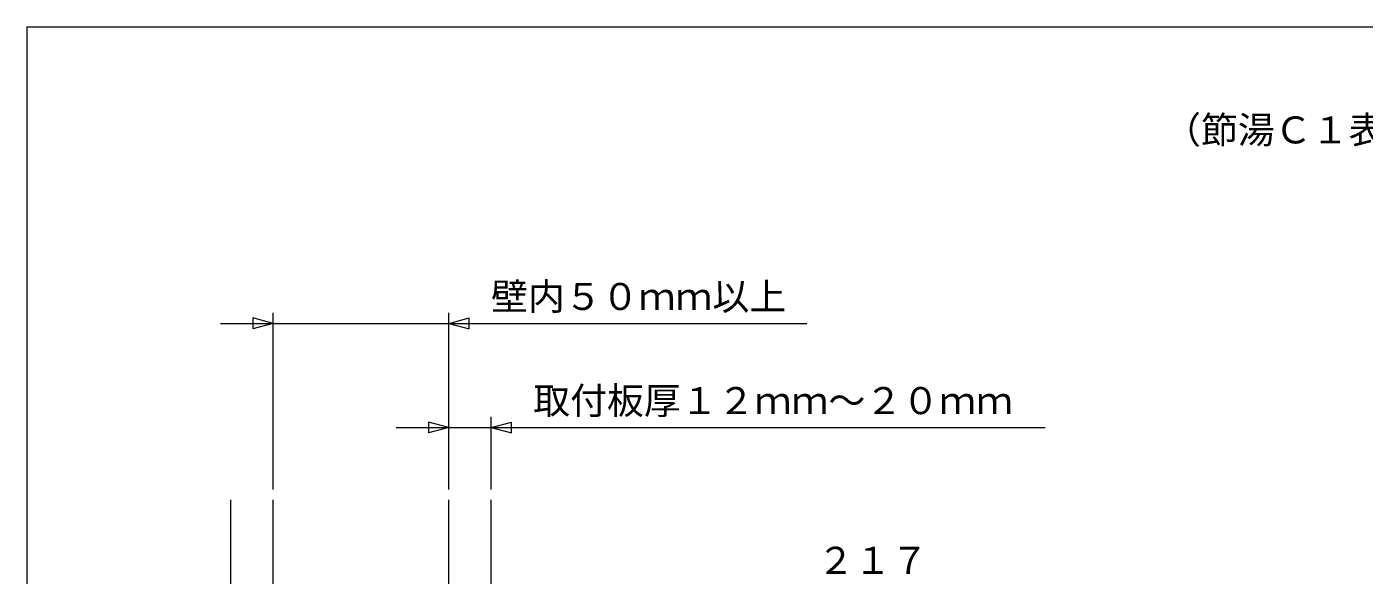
# Model space of a CAD drawing. Units: millimetres, scale not verified. Extents: x -560 to 592, y -417 to 413.
# Drawn here: x -559.5 to -179, y 256.4 to 412.5 of the extents above; entities that cross this region are included whole.
import ezdxf
from ezdxf.enums import TextEntityAlignment as Align

# ---------------------------------------------------------------- set-up
doc = ezdxf.new("R2010")
doc.units = ezdxf.units.MM
doc.header["$LTSCALE"] = 6
doc.linetypes.add('USER1', pattern=[2, 1.2, -0.8])
for name, color, linetype, lineweight in [('0-1_1', 7, 'Continuous', 18), ('0-3_3', 7, 'USER1', 18), ('0-4_4', 7, 'Continuous', 18)]:
    doc.layers.add(name, color=color, linetype=linetype, lineweight=lineweight)
doc.styles.add('ＭＳ ゴシック', font='')
doc.styles.get('ＭＳ ゴシック').set_extended_font_data('MS Gothic')

msp = doc.modelspace()

# ---------------------------------------------------------------- linework, layer by layer
at = {"layer": '0-1_1'}
msp.add_line((-559.532, 412.543), (592.474, 412.543), dxfattribs=at)
msp.add_lwpolyline([(-559.532, 412.543), (-559.532, -416.958), (592.474, -416.958), (592.474, 412.543)], dxfattribs=at)
at = {"layer": '0-3_3', "linetype": 'Continuous'}
for p, q in [((-504.432, 328.094), (-337.553, 328.094)), ((-489.432, 328.094), (-495.228, 329.647)), ((-495.228, 329.647), (-495.228, 326.541)), ((-489.432, 328.094), (-495.228, 326.541)), ((-489.432, 280.812), (-489.432, 331.094)), ((-439.432, 298.45), (-439.432, 331.094)), ((-439.432, 328.094), (-433.637, 329.647)), ((-439.432, 328.094), (-433.637, 326.541)), ((-433.637, 326.541), (-433.637, 329.647)), ((-439.432, 280.812), (-439.432, 301.45)), ((-427.432, 280.812), (-427.432, 301.45)), ((-454.432, 298.45), (-269.703, 298.45)), ((-439.432, 298.45), (-445.228, 300.003)), ((-445.228, 300.003), (-445.228, 296.897)), ((-439.432, 298.45), (-445.228, 296.897)), ((-427.432, 298.45), (-421.637, 300.003)), ((-427.432, 298.45), (-421.637, 296.897)), ((-421.637, 296.897), (-421.637, 300.003))]:
    msp.add_line(p, q, dxfattribs=at)
at = {"layer": '0-4_4'}
for p, q in [((-501.432, 62.761), (-501.432, 277.812)), ((-489.432, 62.761), (-489.432, 277.812)), ((-439.432, 194.287), (-439.432, 277.812)), ((-427.432, 194.287), (-427.432, 277.812))]:
    msp.add_line(p, q, dxfattribs=at)

# ---------------------------------------------------------------- texts
at = {"layer": '0-3_3', "style": 'ＭＳ ゴシック'}
for s, p in [('（節湯Ｃ１表示シール\u3000ハンドル本体付近の壁に貼り付け）', (-235.924, 377.002)), ('壁内５０ｍｍ以上', (-427.432, 329.594)), ('取付板厚１２ｍｍ～２０ｍｍ', (-415.432, 299.95)), ('２１７', (-334.582, 254.477))]:
    msp.add_text(s, height=7.698, dxfattribs=at).set_placement(p, align=Align.BOTTOM_LEFT)

doc.saveas('drawing.dxf')
